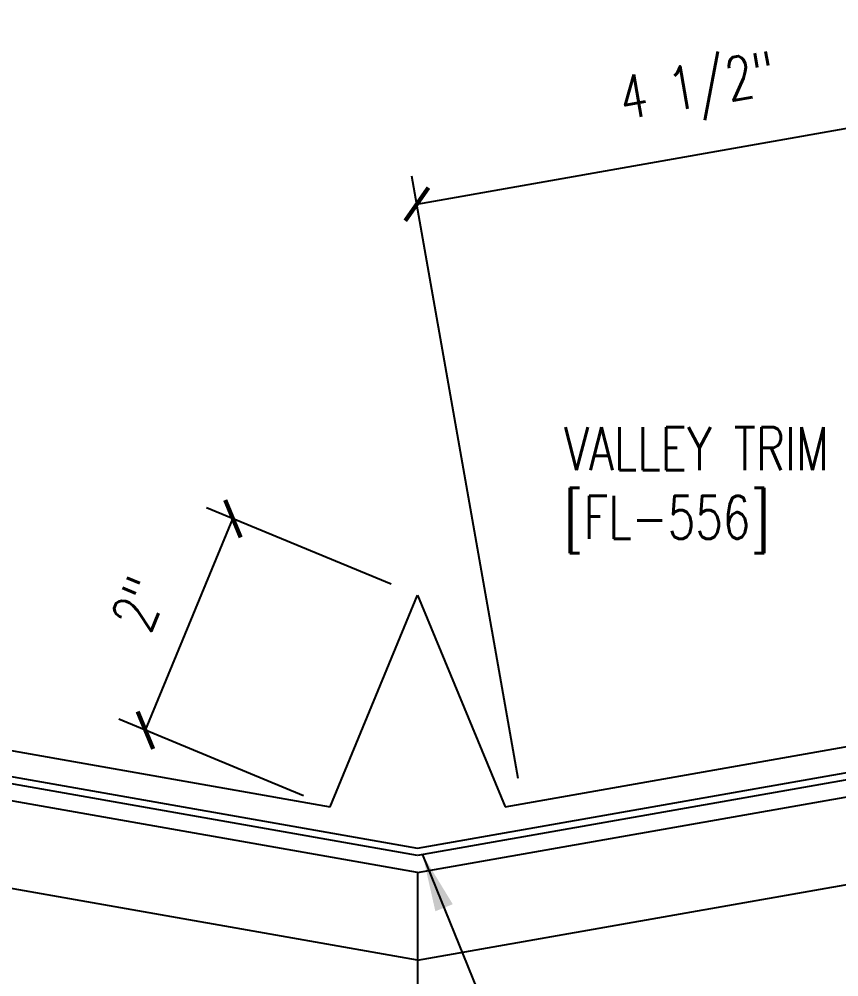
# Model space of a CAD drawing. Header units: inches. Extents: x -33163 to 19162, y -8858 to 30669.
# Drawn here: x -17009.08 to -17001.92, y 18031.8 to 18040.17 of the extents above; entities that cross this region are included whole.
import ezdxf

# ---------------------------------------------------------------- set-up
doc = ezdxf.new("R2010")
doc.units = ezdxf.units.IN
doc.layers.get('0').update_dxf_attribs({"color": 9, "lineweight": 0})
doc.layers.get('Defpoints').update_dxf_attribs({"color": 254})
for name, color, linetype in [('DIM', 7, 'Continuous'), ('PURLIN', 1, 'Continuous'), ('STLA', 12, 'Continuous'), ('TEXT', 7, 'Continuous'), ('TRIM', 4, 'Continuous')]:
    doc.layers.add(name, color=color, linetype=linetype)
doc.styles.add('TEXT', font='SIMPLEX.shx', dxfattribs={"width": 0.75, "height": 0.375})
doc.styles.add('TEXT1', font='ROMANS.shx', dxfattribs={"width": 0.75, "height": 0.375})
doc.dimstyles.new('DETAIL', dxfattribs={"dimscale": 4, "dimtxt": 0.375, "dimasz": 0.0625, "dimexe": 0.0625, "dimexo": 0.0625, "dimgap": 0.0625, "dimtad": 1, "dimdec": 4, "dimzin": 3, "dimdsep": 46, "dimlunit": 4, "dimtxsty": 'TEXT1', "dimblk": 'ARCHTICK', "dimcen": 0.0625, "dimclrd": 7, "dimclre": 7, "dimclrt": 2, "dimadec": 0, "dimazin": 0, "dimtfac": 0.6, "dimtdec": 4, "dimtmove": 0, "dimatfit": 3, "dimfxl": 1, "dimfrac": 2, "dimtolj": 1, "dimtzin": 0, "dimarcsym": 0})
doc.dimstyles.new('DETAIL$7', dxfattribs={"dimscale": 4, "dimtxt": 0.375, "dimasz": 0.125, "dimexe": 0.0625, "dimexo": 0.0625, "dimgap": 0.0625, "dimtad": 1, "dimdec": 4, "dimzin": 3, "dimdsep": 46, "dimlunit": 4, "dimtxsty": 'TEXT', "dimblk": 'ARCHTICK', "dimcen": 0.0625, "dimclrd": 7, "dimclre": 7, "dimclrt": 2, "dimadec": 0, "dimazin": 0, "dimtfac": 0.6, "dimtdec": 4, "dimtmove": 0, "dimatfit": 3, "dimfxl": 1, "dimfrac": 2, "dimtolj": 1, "dimtzin": 0, "dimarcsym": 0})

# ---------------------------------------------------------------- blocks, each defined once
blk = doc.blocks.new('_ArchTick')
at = {"color": 0, "linetype": 'ByBlock', "const_width": 0.15}
blk.add_lwpolyline([(-0.5, -0.5), (0.5, 0.5)], dxfattribs=at)
blk = doc.blocks.new('*D327')
at = {"layer": 'Defpoints', "color": 0, "transparency": 16777216}
for p in [(-17000.4929, 18039.4567), (-16999.8866, 18036.0183), (-17004.6764, 18033.2909)]:
    blk.add_point(p, dxfattribs=at)
at = {"layer": 'DIM', "color": 7, "lineweight": -2, "transparency": 16777216}
for p, q in [((-16999.93, 18036.2645), (-17000.5363, 18039.7029)), ((-17005.6047, 18038.5554), (-17000.4929, 18039.4567)), ((-17004.7198, 18033.5371), (-17005.6481, 18038.8016))]:
    blk.add_line(p, q, dxfattribs=at)
at = {"layer": 'DIM', "color": 7, "lineweight": -2, "transparency": 16777216, "xscale": 0.25, "yscale": 0.25, "zscale": 0.25}
for p, rotation in [((-17000.4929, 18039.4567), 10.00000000006426), ((-17005.6047, 18038.5554), 190.0000000000643)]:
    blk.add_blockref('_ArchTick', p, dxfattribs=dict(at, rotation=rotation))
at = {"layer": 'DIM', "color": 2, "transparency": 16777216, "insert": (-17003.1418, 18039.5336), "char_height": 0.375, "attachment_point": 5, "rotation": 10, "style": 'TEXT1'}
blk.add_mtext('\\A1;4 1/2"  ', dxfattribs=at)
blk = doc.blocks.new('*D328')
at = {"color": 7, "lineweight": -2, "transparency": 16777216}
for p, q in [((-17005.829, 18035.2343), (-17007.4432, 18035.9029)), ((-17007.9776, 18033.9595), (-17007.2122, 18035.8073)), ((-17006.5943, 18033.3866), (-17008.2085, 18034.0552))]:
    blk.add_line(p, q, dxfattribs=at)
at = {"layer": 'Defpoints', "color": 0, "transparency": 16777216}
for p in [(-17007.2122, 18035.8073), (-17005.598, 18035.1386), (-17006.3634, 18033.2909)]:
    blk.add_point(p, dxfattribs=at)
at = {"color": 7, "lineweight": -2, "transparency": 16777216, "xscale": 0.25, "yscale": 0.25, "zscale": 0.25}
for p, rotation in [((-17007.2122, 18035.8073), 67.50000000002287), ((-17007.9776, 18033.9595), 247.5000000000229)]:
    blk.add_blockref('_ArchTick', p, dxfattribs=dict(at, rotation=rotation))
at = {"color": 2, "transparency": 16777216, "insert": (-17008.0321, 18035.0645), "char_height": 0.375, "attachment_point": 5, "rotation": 67.5, "style": 'TEXT1'}
blk.add_mtext('\\A1;2"', dxfattribs=at)

msp = doc.modelspace()

# ---------------------------------------------------------------- linework, layer by layer
at = {"layer": 'PURLIN'}
for p, q in [((-17005.59799, 18032.71512), (-17025.13757, 18036.16048)), ((-17005.59799, 18032.71512), (-16986.05842, 18036.16048)), ((-17005.59799, 18031.94976), (-17025.26845, 18035.4182)), ((-17005.59799, 18031.94976), (-16985.92753, 18035.4182)), ((-17005.59799, 18032.71512), (-17005.59799, 18030.114))]:
    msp.add_line(p, q, dxfattribs=at)
at = {"layer": 'STLA'}
for p, q in [((-17019.3853, 18035.35887), (-17005.59799, 18032.9278)), ((-17005.59799, 18032.9278), (-16991.81068, 18035.35887)), ((-17005.59799, 18032.86433), (-17019.3346, 18035.28647)), ((-16991.86138, 18035.28647), (-17005.59799, 18032.86433))]:
    msp.add_line(p, q, dxfattribs=at)
at = {"layer": 'TRIM'}
for p, q in [((-17017.19625, 18035.20101), (-17006.36336, 18033.29088)), ((-17004.83263, 18033.29088), (-16993.99974, 18035.20101)), ((-17006.36336, 18033.29088), (-17005.59799, 18035.13864)), ((-17005.59799, 18035.13864), (-17004.83263, 18033.29088))]:
    msp.add_line(p, q, dxfattribs=at)

# ---------------------------------------------------------------- texts
at = {"layer": 'TEXT', "style": 'TEXT1', "width": 0.75}
for s, p in [('VALLEY TRIM', (-17004.31601, 18036.23145)), ('[FL-556]', (-17004.31601, 18035.63145))]:
    msp.add_text(s, height=0.375, dxfattribs=at).set_placement(p)

# ---------------------------------------------------------------- dimensions: what is measured, and where the dimension line sits
dim = msp.add_aligned_dim(p1=(-17006.36336, 18033.29088), p2=(-17005.59799, 18035.13864), distance=1.74721, dimstyle='DETAIL')
dim.commit()
dim.dimension.update_dxf_attribs({"geometry": '*D328', "text_midpoint": (-17008.03208, 18035.06448)})
at = {"layer": 'DIM'}
dim = msp.add_linear_dim(base=(-17000.49291, 18039.45672), p1=(-17004.67641, 18033.29088), p2=(-16999.88662, 18036.01832), angle=10, text='4 1/2"  ', dimstyle='DETAIL', dxfattribs=at)
dim.commit()
dim.dimension.update_dxf_attribs({"geometry": '*D327', "text_midpoint": (-17003.14182, 18039.53362)})

# ---------------------------------------------------------------- leaders
msp.add_leader([(-17005.55412, 18032.87207), (-17004.58593, 18030.48023), (-17004.3103, 18030.48023)], dimstyle='DETAIL$7')

doc.saveas('drawing.dxf')
